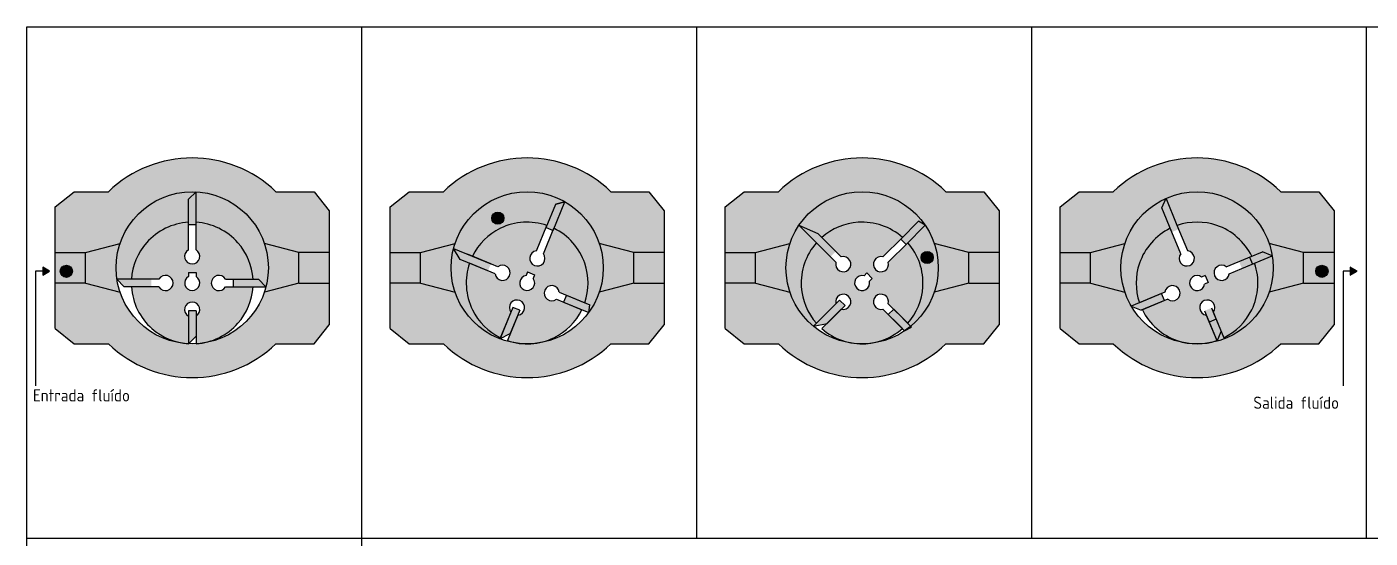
# Model space of a CAD drawing. Header units: millimetres. Extents: x -30196 to -29646, y -21694 to -21274.
# Drawn here: x -30141.2 to -29920.6, y -21358.2 to -21274.2 of the extents above; entities that cross this region are included whole.
import ezdxf

# ---------------------------------------------------------------- set-up
doc = ezdxf.new("R2010")
doc.units = ezdxf.units.MM
doc.layers.add('AM_8', color=1, linetype='Continuous', lineweight=25)
doc.styles.add('ACISOTS', font='isocp.shx', dxfattribs={"height": 1})

# ---------------------------------------------------------------- blocks, each defined once
blk = doc.blocks.new('rotor1')
at = {"lineweight": 30}
for p, q in [((-0.625, 5.457531754727825), (-0.625000000007276, 9.980449639166181)), ((0.625, 5.457531754735101), (0.624999999992724, 9.980449639166181)), ((-5.457531754727825, 0.624999999992724), (-9.980449639166181, 0.624999999992724)), ((-0.624999999996362, 1.69999999999709), (-0.624999999996362, 1.065899240846193)), ((-0.624999999996362, 1.69999999999709), (0.624999999992724, 1.700000000000728)), ((0.624999999992724, 1.69999999999709), (0.624999999996362, 1.065899240846193)), ((5.457531754727825, 0.625000000007276), (9.980449639173457, 0.625000000007276)), ((-5.457531754727825, -0.625000000007276), (-9.980449639166181, -0.625000000007276)), ((5.457531754735101, -0.624999999992724), (9.980449639173457, -0.624999999992724)), ((-0.625, -5.457531754735101), (-0.624999999992724, -9.980449639173457)), ((0.625, -5.457531754735101), (0.625000000007276, -9.980449639173457))]:
    blk.add_line(p, q, dxfattribs=at)
for centre, radius, start, end in [((7.275957614183426e-12, 7.275957614183426e-12), 9.999999999993896, 93.58332169847839, 138.5833216986476), ((7.275957614183426e-12, 2.91038304567337e-11), 9.9999999999736, 41.41667830135238, 86.41667830153465), ((0, 0), 10, 138.5833216986476, 176.4166783015346), ((0, 4.375), 1.25, 120.0000000002429, 60.00000000022231), ((0, 0), 10, 3.583321698478398, 41.41667830164657), ((-4.375, 0), 1.25, 210.0000000002429, 150.0000000002223), ((0, 0), 1.235623806678632, 120.3856270966324, 59.61437290336763), ((4.375, 0), 1.25, 30.00000000042346, 330.0000000000418), ((1.091393642127514e-11, 3.637978807091713e-12), 10.00000000001182, 183.5833216984784, 228.5833216986476), ((0, 0), 10, 318.5833216986476, 356.4166783015347), ((0, -4.375000000007276), 1.25, 300.0000000004235, 240.0000000002223), ((1.091393642127514e-11, -3.637978807091713e-12), 9.99999999999639, 273.5833216984784, 318.5833216986476), ((0, 0), 10, 228.5833216986476, 266.4166783015347)]:
    blk.add_arc(centre, radius, start, end, dxfattribs=at)
blk = doc.blocks.new('bloque1')
at = {"layer": 'AM_8', "lineweight": 30}
h = blk.add_hatch(color=8, dxfattribs=at)
edge = h.paths.add_edge_path()
edge.add_line((-19.37499999999272, 12.50000000000728), (-22.49999999999272, 10.00000000000728))
edge.add_line((-22.49999999999272, 10.00000000000728), (-22.49999999999272, 2.500000000003638))
edge.add_line((-22.49999999999272, 2.5), (-17.49999999998909, 2.5))
edge.add_line((-17.49999999999272, 2.5), (-11.84844345231613, 3.983012397333368))
edge.add_arc((0, 0), 12.49999999999948, 18.580757725859087, 161.4192422742529, ccw=False)
edge.add_line((11.84844345230522, 3.983012397358834), (17.50000000001819, 2.500000000029104))
edge.add_line((17.50000000001455, 2.500000000029104), (22.50000000001455, 2.500000000032742))
edge.add_line((22.50000000001455, 2.500000000029104), (22.5, 9.375))
edge.add_line((22.50000000000728, 9.375000000007276), (20.00000000000728, 12.50000000000728))
edge.add_line((20.00000000000728, 12.50000000000728), (13.75000000000728, 12.50000000000728))
edge.add_arc((7.275957614183426e-12, -1.804226649954217), 19.84120460187442, 46.13176236106919, 133.8682376389308)
edge.add_line((-13.74999999999272, 12.50000000000728), (-19.37499999999272, 12.50000000000728))
edge = h.paths.add_edge_path()
edge.add_arc((1.455191522836685e-11, -2.5), 10, 138.5833216985373, 176.4166783015801)
h = blk.add_hatch(color=8, dxfattribs=at)
edge = h.paths.add_edge_path()
edge.add_line((-19.37499999999272, -12.50000000000728), (-22.49999999999272, -10.00000000000728))
edge.add_line((-22.49999999999272, -10.00000000000728), (-22.49999999999272, -2.500000000003638))
edge.add_line((-22.49999999999272, -2.5), (-17.49999999998909, -2.5))
edge.add_line((-17.49999999999272, -2.5), (-11.84844345231613, -3.983012397333368))
edge.add_arc((0, 0), 12.49999999999948, 198.5807577257471, 341.4192422741409)
edge.add_line((11.84844345230522, -3.983012397358834), (17.50000000001819, -2.500000000029104))
edge.add_line((17.50000000001455, -2.500000000029104), (22.50000000001455, -2.500000000032742))
edge.add_line((22.50000000001455, -2.500000000029104), (22.5, -9.375))
edge.add_line((22.50000000000728, -9.375000000007276), (20.00000000000728, -12.50000000000728))
edge.add_line((20.00000000000728, -12.50000000000728), (13.75000000000728, -12.50000000000728))
edge.add_arc((7.275957614183426e-12, 1.804226649954217), 19.84120460187442, 226.1317623610692, 313.8682376389308, ccw=False)
edge.add_line((-13.74999999999272, -12.50000000000728), (-19.37499999999272, -12.50000000000728))
edge = h.paths.add_edge_path()
edge.add_arc((1.455191522836685e-11, 2.5), 10, 183.5833216984199, 221.4166783014627, ccw=False)
at = {"lineweight": 30}
for p, q in [((-22.49999999999272, 10.00000000000728), (-19.37499999999272, 12.50000000000728)), ((-19.37499999999272, 12.50000000000728), (-13.74999999999272, 12.50000000000728)), ((13.75000000000728, 12.50000000000728), (20.00000000000728, 12.50000000000728)), ((20.00000000000728, 12.50000000000728), (22.50000000000728, 9.375000000007276)), ((-22.49999999999272, -10), (-22.49999999999272, 10.00000000000728)), ((22.50000000000728, 9.375000000007276), (22.5, -9.374999999992724)), ((-22.49999999999272, 2.5), (-17.49999999999272, 2.5)), ((-17.49999999999272, 2.5), (-11.84844345231249, 3.983012397337006)), ((-17.49999999999272, -2.5), (-17.49999999999272, 2.5)), ((17.50000000001455, 2.500000000029104), (11.84844345233432, 3.983012397351558)), ((17.5000000000291, -2.499999999970896), (17.50000000001455, 2.500000000029104)), ((22.50000000001455, 2.500000000029104), (17.50000000001455, 2.500000000029104)), ((-17.49999999999272, -2.5), (-22.49999999999272, -2.5)), ((-17.49999999999272, -2.5), (-11.84844345231249, -3.983012397337006)), ((17.5000000000291, -2.499999999970896), (11.8484434523416, -3.983012397315179)), ((17.5000000000291, -2.499999999970896), (22.5000000000291, -2.499999999970896)), ((-22.5, -9.999999999992724), (-19.375, -12.49999999999272)), ((20, -12.49999999999272), (22.5, -9.374999999992724)), ((-19.375, -12.49999999999272), (-13.75000000000728, -12.49999999999272)), ((13.75000000001455, -12.49999999999272), (20, -12.49999999999272))]:
    blk.add_line(p, q, dxfattribs=at)
blk.add_circle((0, 0), 12.5, dxfattribs=at)
for centre, start, end in [((7.275957614183426e-12, -1.804226649954217), 46.13176236111256, 133.8682376388874), ((7.275957614183426e-12, 1.804226649954217), 226.1317623611126, 313.8682376388874)]:
    blk.add_arc(centre, 19.84120460187442, start, end, dxfattribs=at)

msp = doc.modelspace()

# ---------------------------------------------------------------- hatches: boundary and pattern name
at = {"layer": 'AM_8'}
h = msp.add_hatch(color=4, dxfattribs=at)
h.paths.add_polyline_path([(-29926.51543701331, -21316.27701017468), (-29926.51543701334, -21311.27701017468), (-29931.51543701332, -21311.27701017468), (-29931.51543701331, -21316.27701017468)])
edge = h.paths.add_edge_path(flags=16)
edge.add_arc((-29928.50836759837, -21314.35217826544), 1.000000000000163, -188.4110203777168, 11.459155902420719, ccw=False)
edge.add_arc((-29928.50836759837, -21314.35217826544), 1.000000000000069, 11.459155902420719, 171.5889796222832, ccw=False)
edge = h.paths.add_edge_path()
edge.add_line((-29976.16855270931, -21358.19450415868), (-29976.16855270931, -21274.19450415869))
h = msp.add_hatch(color=4, dxfattribs=at)
edge = h.paths.add_edge_path()
edge.add_arc((-30114.01543701337, -21316.2770101747), 10.00000000000048, 93.58332169843158, 176.4166783015073, ccw=False)
edge.add_line((-30114.64043701336, -21306.29656053553), (-30114.64043701338, -21302.52704680066))
edge.add_line((-30114.64043701338, -21302.52704680066), (-30113.39043701338, -21301.29264495255))
edge.add_arc((-30114.01543701337, -21313.7770101747), 12.50000000000056, 87.13401601743466, 188.6269265586455)
edge.add_line((-30126.37401197167, -21315.6520101747), (-30123.99588665254, -21315.6520101747))
for color, points in [(256, [(-30113.39043701337, -21306.68301947775), (-30113.39043701338, -21306.29656053554), (-30113.39043701338, -21301.29264495256), (-30114.64043701338, -21302.52704680066), (-30114.64043701338, -21306.68301947775)]), (256, [(-30054.76655101556, -21307.65249567991), (-30054.6186595811, -21307.29545417304), (-30052.80903638589, -21302.92663731239), (-30054.33097854233, -21303.33452329541), (-30055.92140043121, -21307.17414138946)]), (256, [(-29953.15903061581, -21307.90669400881), (-29954.409544864, -21304.88768555087), (-29954.81074149211, -21303.9191112101), (-29954.10375411474, -21302.35952231285), (-29952.00418120016, -21307.42833971835)]), (256, [(-30009.20397333273, -21311.97235733184), (-30011.51462237076, -21309.6617082938), (-30014.38276538013, -21306.79356528441), (-30011.25880631863, -21308.14975739295), (-30008.32008985624, -21311.08847385536)]), (256, [(-29996.78951939468, -21309.93497603249), (-29996.51625165599, -21309.6617082938), (-29993.64810864661, -21306.79356528441), (-29994.73468640877, -21306.11237609361), (-29997.67340287117, -21309.051092556)]), (4, [(-30091.51543701336, -21311.27701017468), (-30096.51543701335, -21311.27701017468), (-30096.51543701334, -21316.27701017468), (-30091.51543701334, -21316.27701017468)]), (4, [(-30076.51543701336, -21316.2770101747), (-30076.51543701336, -21311.2770101747), (-30081.51543701336, -21311.2770101747), (-30081.51543701336, -21316.2770101747)]), (256, [(-30065.45633884756, -21314.28559640625), (-30068.4753473055, -21313.03508215805), (-30070.00336567868, -21312.40215622432), (-30071.10327025039, -21310.59357058303), (-30064.9779845571, -21313.13074699061)]), (4, [(-30041.51543701335, -21311.27701017468), (-30041.51543701334, -21316.27701017468), (-30036.51543701336, -21316.27701017468), (-30036.51543701336, -21311.27701017468)]), (4, [(-30026.51543701336, -21311.27701017471), (-30026.51543701336, -21316.27701017471), (-30021.51543701336, -21316.27701017471), (-30021.51543701336, -21311.27701017471)]), (4, [(-29981.51543701336, -21311.27701017468), (-29986.51543701335, -21311.27701017468), (-29986.51543701334, -21316.27701017468), (-29981.51543701334, -21316.27701017468)]), (4, [(-29966.51543701333, -21311.27701017471), (-29971.51543701333, -21311.27701017471), (-29971.51543701333, -21316.27701017471), (-29966.51543701333, -21316.27701017471)]), (256, [(-29941.64672486048, -21313.90128478895), (-29941.28968335361, -21313.75339335446), (-29936.66666816409, -21311.8384777639), (-29938.2854610569, -21311.15601348441), (-29942.12507915094, -21312.7464353733)]), (256, [(-30120.72813544505, -21316.9020101747), (-30123.99588665254, -21316.9020101747), (-30125.18565938338, -21316.9020101747), (-30126.37401197167, -21315.6520101747), (-30120.72813544505, -21315.6520101747)]), (256, [(-30107.30273858168, -21316.9020101747), (-30104.03498737419, -21316.9020101747), (-30101.91236405649, -21316.9020101747), (-30103.14676590459, -21315.6520101747), (-30107.30273858168, -21315.6520101747)]), (256, [(-30053.05288946965, -21319.42327335879), (-30050.0338810117, -21320.67378760698), (-30048.91278940754, -21321.13815895409), (-30048.73491708514, -21319.85884583203), (-30052.57453517918, -21318.26842394315)]), (256, [(-29959.81385758786, -21320.07336730369), (-29958.19506469505, -21320.75583158318), (-29954.35544660101, -21319.16540969429), (-29954.83380089147, -21318.01056027865), (-29955.63160880023, -21318.34102313464), (-29959.81024006089, -21320.07186887497)]), (256, [(-30063.49083657742, -21325.44837679315), (-30061.7864783226, -21324.60009939143), (-30060.52651928969, -21321.55828920616), (-30060.19605643371, -21320.76048129739), (-30061.35090584936, -21320.28212700693), (-30061.68136870533, -21321.07993491571), (-30063.41221444565, -21325.25856617637)]), (256, [(-30012.00919912275, -21323.38688880759), (-30009.76065371205, -21322.90611034987), (-30006.82193724965, -21319.96739388747), (-30007.70582072614, -21319.08351041098), (-30008.31643646393, -21319.69412614878), (-30011.51462237076, -21322.89231205562)]), (256, [(-29999.71078417051, -21321.46554649405), (-29997.40013513246, -21323.77619553209), (-29997.03199212308, -21324.14433854148), (-29996.021674904, -21323.38688880759), (-29998.82690069402, -21320.58166301756)]), (256, [(-29947.79445977952, -21320.85791367812), (-29946.54394553131, -21323.87692213605), (-29945.73165275448, -21325.83797037451), (-29945.04918847499, -21324.2191774817), (-29946.63961036387, -21320.37955938766)]), (256, [(-30114.64043701337, -21326.26137539685), (-30113.39043701337, -21325.02697354875), (-30113.39043701337, -21320.87100087166), (-30114.64043701338, -21320.87100087166), (-30114.64043701337, -21321.73454192944), (-30114.64043701336, -21326.25745981388)])]:
    msp.add_hatch(color=color, dxfattribs=at).paths.add_polyline_path(points)
h = msp.add_hatch(color=4, dxfattribs=at)
edge = h.paths.add_edge_path()
edge.add_arc((-30114.01543701336, -21316.27701017469), 9.999999999984588, 3.5833216984133855, 86.41667830162692, ccw=False)
edge.add_line((-30104.0349873742, -21315.6520101747), (-30103.14676590459, -21315.6520101747))
edge.add_line((-30103.14676590459, -21315.6520101747), (-30101.91236405649, -21316.9020101747))
edge.add_arc((-30114.01543701338, -21313.7770101747), 12.49999999999049, 345.5224878140589, 447.1340160173997)
edge.add_line((-30113.39043701338, -21301.29264495255), (-30113.39043701338, -21306.29656053554))
h = msp.add_hatch(color=4, dxfattribs=at)
edge = h.paths.add_edge_path()
edge.add_arc((-30059.01543701337, -21316.2770101747), 10.00000000000125, 71.0833216984409, 153.9166783014807, ccw=False)
edge.add_line((-30055.77350899672, -21306.81709988259), (-30054.33097854233, -21303.33452329541))
edge.add_line((-30054.33097854233, -21303.33452329541), (-30052.80903638589, -21302.92663731239))
edge.add_arc((-30059.01543701336, -21313.7770101747), 12.4999999999985, 60.23049384992585, 165.2456618515571)
edge.add_line((-30071.10327025039, -21310.59357058303), (-30067.99699301503, -21311.88023274241))
edge = h.paths.add_edge_path(flags=16)
edge.add_arc((-30063.83524291103, -21305.62573729572), 1.000000000000886, -325.31233595712456, 11.459155902625014, ccw=False)
edge.add_arc((-30063.83524291103, -21305.62573729572), 1.000000000000442, 11.459155902625014, 34.68766404287538, ccw=False)
h = msp.add_hatch(color=4, dxfattribs=at)
edge = h.paths.add_edge_path()
edge.add_line((-30048.73491708514, -21319.85884583203), (-30048.91278940754, -21321.13815895409))
edge.add_arc((-30059.01543701337, -21313.7770101747), 12.50000000000263, 323.9215863979633, 420.2304938498887)
edge.add_line((-30052.80903638589, -21302.92663731239), (-30054.61865958108, -21307.29545417304))
edge.add_arc((-30059.01543701335, -21316.2770101747), 9.999999999989988, -18.916678301586217, 63.916678301565184, ccw=False)
edge.add_line((-30049.55552672125, -21319.51893819135), (-30048.73491708514, -21319.85884583203))
h = msp.add_hatch(color=4, dxfattribs=at)
edge = h.paths.add_edge_path()
edge.add_line((-29994.73468640877, -21306.11237609361), (-29993.64810864661, -21306.79356528441))
edge.add_arc((-30004.01543701337, -21313.77701017471), 12.49999999999999, 33.96425544936965, 146.0357445506303)
edge.add_line((-30014.38276538013, -21306.79356528441), (-30011.25880631863, -21308.14975739295))
edge.add_line((-30011.25880631863, -21308.14975739295), (-30010.63073889427, -21308.77782481732))
edge.add_arc((-30004.01543701337, -21316.2770101747), 9.999999999996225, 48.58332169841219, 131.4166783015427, ccw=False)
edge.add_line((-29997.40013513246, -21308.77782481732), (-29994.73468640877, -21306.11237609361))
h = msp.add_hatch(color=4, dxfattribs=at)
edge = h.paths.add_edge_path()
edge.add_arc((-29949.01543701336, -21316.27701017471), 10.00000000000288, 116.0833216984727, 198.9166783015129, ccw=False)
edge.add_line((-29953.41221444565, -21307.29545417305), (-29954.81074149211, -21303.9191112101))
edge.add_line((-29954.81074149211, -21303.9191112101), (-29954.10375411474, -21302.35952231285))
edge.add_arc((-29949.01543701334, -21313.77701017471), 12.49999999999771, 114.0206186417966, 210.2456618515116)
edge.add_line((-29959.81385758787, -21320.07336730368), (-29958.47534730548, -21319.51893819135))
h = msp.add_hatch(color=4, dxfattribs=at)
edge = h.paths.add_edge_path()
edge.add_line((-29938.2854610569, -21311.15601348441), (-29936.66666816409, -21311.8384777639))
edge.add_arc((-29949.01543701334, -21313.77701017471), 12.50000000000105, 8.921586398018947, 114.0206186418118)
edge.add_line((-29954.10375411474, -21302.35952231285), (-29952.25736503001, -21306.8170998826))
edge.add_arc((-29949.01543701336, -21316.27701017471), 9.999999999998357, 26.083321698416512, 108.91667830156581, ccw=False)
edge.add_line((-29940.0338810117, -21311.88023274243), (-29938.2854610569, -21311.15601348441))
h = msp.add_hatch(color=5, dxfattribs=at)
edge = h.paths.add_edge_path()
edge.add_arc((-30063.83524291103, -21305.62573729572), 1.000000000001609, 191.4591559028293, 521.5835951087323)
edge.add_arc((-30063.83524291103, -21305.62573729572), 1.000000000000068, 161.5835951087324, 191.4591559028293)
h = msp.add_hatch(color=39, dxfattribs=at)
edge = h.paths.add_edge_path()
edge.add_line((-30107.30273858168, -21316.9020101747), (-30108.55790525863, -21316.9020101747))
edge.add_arc((-30109.64043701337, -21316.27701017471), 1.249999999998485, 30.00000000057912, 330.00000000053757, ccw=False)
edge.add_line((-30108.55790525864, -21315.6520101747), (-30104.03498737419, -21315.6520101747))
edge.add_arc((-30114.01543701336, -21316.27701017469), 9.99999999999276, 3.583321698453686, 86.41667830156712)
edge.add_line((-30113.39043701336, -21306.29656053553), (-30113.39043701337, -21306.68301947775))
edge.add_line((-30113.39043701337, -21306.68301947775), (-30113.39043701337, -21310.81947841997))
edge.add_arc((-30114.01543701336, -21311.9020101747), 1.250000000000304, -239.99999999950433, 60.00000000039307, ccw=False)
edge.add_line((-30114.64043701337, -21310.81947841998), (-30114.64043701338, -21306.29656053554))
edge.add_arc((-30114.01543701337, -21316.2770101747), 9.999999999997073, 93.5833216985148, 176.4166783015281)
edge.add_line((-30123.99588665254, -21315.6520101747), (-30120.72813544505, -21315.6520101747))
edge.add_line((-30120.72813544505, -21315.6520101747), (-30119.4729687681, -21315.65201017471))
edge.add_arc((-30118.39043701337, -21316.27701017471), 1.249999999995822, -149.99999999993747, 150.000000000082, ccw=False)
edge.add_line((-30119.4729687681, -21316.90201017471), (-30120.72813544505, -21316.9020101747))
edge.add_line((-30120.72813544505, -21316.9020101747), (-30123.99588665253, -21316.90201017471))
edge.add_arc((-30114.01543701336, -21316.2770101747), 10.00000000000433, 183.5833216985122, 266.4166783014865)
edge.add_line((-30114.64043701337, -21326.25745981387), (-30114.64043701337, -21321.73454192944))
edge.add_arc((-30114.01543701337, -21320.65201017471), 1.250000000000792, -59.99999999964871, 240.00000000002092, ccw=False)
edge.add_line((-30113.39043701336, -21321.73454192944), (-30113.39043701337, -21325.02697354875))
edge.add_line((-30113.39043701337, -21325.02697354875), (-30113.39043701336, -21326.25745981387))
edge.add_arc((-30114.01543701336, -21316.27701017471), 9.999999999997073, 273.5833216985148, 356.4166783015477)
edge.add_line((-30104.0349873742, -21316.9020101747), (-30107.30273858168, -21316.9020101747))
edge = h.paths.add_edge_path(flags=16)
edge.add_line((-30114.64043701336, -21314.57701017471), (-30113.39043701338, -21314.5770101747))
edge.add_line((-30113.39043701338, -21314.5770101747), (-30113.39043701338, -21315.21111093385))
edge.add_arc((-30114.01543701337, -21316.2770101747), 1.235623806680314, -239.61437290337574, 59.61437290337568, ccw=False)
edge.add_line((-30114.64043701336, -21315.21111093385), (-30114.64043701336, -21314.57701017471))
h = msp.add_hatch(color=39, dxfattribs=at)
edge = h.paths.add_edge_path()
edge.add_line((-30053.05288946965, -21319.42327335879), (-30054.21251227236, -21318.94294186666))
edge.add_arc((-30054.97346405863, -21317.9512501913), 1.250000000002632, 7.500000000410125, 307.500000000392, ccw=False)
edge.add_line((-30053.73415798191, -21317.78809245102), (-30052.57453517918, -21318.26842394315))
edge.add_line((-30052.57453517918, -21318.26842394315), (-30049.55552672124, -21319.51893819134))
edge.add_arc((-30059.01543701335, -21316.2770101747), 9.999999999989114, 341.0833216984601, 423.916678301593)
edge.add_line((-30054.61865958108, -21307.29545417304), (-30054.76655101556, -21307.65249567991))
edge.add_line((-30054.76655101556, -21307.65249567991), (-30056.34950532141, -21311.4740854337))
edge.add_arc((-30057.34119699677, -21312.23503721997), 1.250000000000417, -262.49999999958993, 37.50000000025972, ccw=False)
edge.add_line((-30057.50435473705, -21310.99573114325), (-30055.92140043121, -21307.17414138946))
edge.add_line((-30055.92140043121, -21307.17414138946), (-30055.77350899673, -21306.81709988259))
edge.add_arc((-30059.01543701337, -21316.2770101747), 9.99999999999708, 71.0833216985198, 153.9166783015273)
edge.add_line((-30067.99699301503, -21311.88023274242), (-30064.9779845571, -21313.13074699061))
edge.add_line((-30064.9779845571, -21313.13074699061), (-30063.81836175437, -21313.61107848275))
edge.add_arc((-30063.05740996811, -21314.60277015811), 1.249999999995988, -172.49999999989882, 127.49999999999511, ccw=False)
edge.add_line((-30064.29671604482, -21314.76592789839), (-30065.45633884756, -21314.28559640625))
edge.add_line((-30065.45633884756, -21314.28559640625), (-30068.47534730548, -21313.03508215807))
edge.add_arc((-30059.01543701336, -21316.27701017471), 10.00000000000514, 161.0833216985136, 243.9166783014807)
edge.add_line((-30063.41221444565, -21325.25856617637), (-30061.68136870533, -21321.07993491571))
edge.add_arc((-30060.68967702996, -21320.31898312945), 1.249999999998874, -82.49999999975529, 217.4999999998936, ccw=False)
edge.add_line((-30060.52651928968, -21321.55828920616), (-30061.7864783226, -21324.60009939143))
edge.add_line((-30061.7864783226, -21324.60009939143), (-30062.25736503, -21325.73692046682))
edge.add_arc((-30059.01543701336, -21316.27701017471), 9.99999999999708, 251.0833216985198, 333.9166783015369)
edge.add_line((-30050.03388101171, -21320.67378760699), (-30053.05288946965, -21319.42327335879))
edge = h.paths.add_edge_path(flags=16)
edge.add_line((-30058.94229988616, -21314.46723782421), (-30057.78745047053, -21314.94559211466))
edge.add_line((-30057.78745047053, -21314.94559211466), (-30058.03011032551, -21315.53142482759))
edge.add_arc((-30059.01543701337, -21316.2770101747), 1.235623806679834, -262.1143729032881, 37.114372903369485, ccw=False)
edge.add_line((-30059.18495974114, -21315.05307053714), (-30058.94229988616, -21314.46723782421))
h = msp.add_hatch(color=4, dxfattribs=at)
edge = h.paths.add_edge_path()
edge.add_arc((-30004.01543701336, -21316.2770101747), 10.00000000000746, 138.5833216984987, 221.4166783014581, ccw=False)
edge.add_line((-30011.51462237076, -21309.6617082938), (-30014.38276538013, -21306.79356528441))
edge.add_arc((-30004.01543701337, -21313.77701017471), 12.49999999999999, 146.0357445506303, 230.2453819456368)
edge.add_line((-30012.00919912275, -21323.38688880759), (-30011.51462237076, -21322.89231205561))
h = msp.add_hatch(color=39, dxfattribs=at)
edge = h.paths.add_edge_path()
edge.add_line((-29999.71078417051, -21321.46554649405), (-30000.59832103929, -21320.57800962526))
edge.add_arc((-30000.92184484568, -21319.3706023424), 1.249999999999987, -14.999999999502904, 285.0000000005557, ccw=False)
edge.add_line((-29999.71443756282, -21319.69412614877), (-29996.51625165597, -21322.89231205561))
edge.add_arc((-30004.01543701335, -21316.27701017471), 9.999999999990768, 318.5833216984298, 401.4166783015702)
edge.add_line((-29996.51625165597, -21309.6617082938), (-29996.78951939468, -21309.93497603249))
edge.add_line((-29996.78951939468, -21309.93497603249), (-29999.71443756281, -21312.85989420064))
edge.add_arc((-30000.92184484567, -21313.18341800703), 1.250000000003501, -284.99999999962085, 15.000000000512614, ccw=False)
edge.add_line((-30000.5983210393, -21311.97601072416), (-29997.67340287117, -21309.051092556))
edge.add_line((-29997.67340287117, -21309.051092556), (-29997.40013513247, -21308.77782481732))
edge.add_arc((-30004.01543701337, -21316.27701017471), 9.999999999996868, 48.58332169851617, 131.4166783015289)
edge.add_line((-30010.63073889427, -21308.77782481732), (-30008.32008985624, -21311.08847385536))
edge.add_line((-30008.32008985624, -21311.08847385536), (-30007.43255298744, -21311.97601072416))
edge.add_arc((-30007.10902918106, -21313.18341800702), 1.249999999997162, -195.00000000007253, 105.00000000007239, ccw=False)
edge.add_line((-30008.31643646392, -21312.85989420064), (-30009.20397333273, -21311.97235733184))
edge.add_line((-30009.20397333273, -21311.97235733184), (-30011.51462237076, -21309.66170829381))
edge.add_arc((-30004.01543701336, -21316.27701017471), 10.00000000000233, 138.5833216985437, 221.4166783015013)
edge.add_line((-30011.51462237076, -21322.89231205561), (-30008.31643646392, -21319.69412614878))
edge.add_arc((-30007.10902918106, -21319.37060234241), 1.249999999998793, -104.99999999970709, 194.9999999997072, ccw=False)
edge.add_line((-30007.43255298743, -21320.57800962527), (-30009.76065371205, -21322.90611034987))
edge.add_line((-30009.76065371205, -21322.90611034987), (-30010.63073889427, -21323.77619553211))
edge.add_arc((-30004.01543701337, -21316.27701017472), 9.999999999994461, 228.5833216985318, 311.4166783015721)
edge.add_line((-29997.40013513246, -21323.7761955321), (-29999.71078417051, -21321.46554649405))
edge = h.paths.add_edge_path(flags=16)
edge.add_line((-30003.25529722359, -21314.63298690845), (-30002.37141374711, -21315.51687038493))
edge.add_line((-30002.37141374711, -21315.51687038493), (-30002.81979069387, -21315.96524733168))
edge.add_arc((-30004.01543701337, -21316.27701017471), 1.235623806679353, -284.61437290338495, 14.61437290338489, ccw=False)
edge.add_line((-30003.70367417034, -21315.08136385521), (-30003.25529722359, -21314.63298690845))
h = msp.add_hatch(color=4, dxfattribs=at)
edge = h.paths.add_edge_path()
edge.add_arc((-30004.01543701337, -21313.77701017471), 12.49999999999861, 309.754618054327, 393.9642554493834)
edge.add_line((-29993.64810864661, -21306.79356528441), (-29996.51625165597, -21309.6617082938))
edge.add_arc((-30004.01543701335, -21316.2770101747), 9.999999999988361, -41.4166783016135, 41.41667830155461, ccw=False)
edge.add_line((-29996.51625165598, -21322.89231205561), (-29996.021674904, -21323.3868888076))
edge = h.paths.add_edge_path(flags=16)
edge.add_arc((-29993.3313845041, -21312.09895832625), 1.000000000001609, -84.04408087926691, 191.4591559028293, ccw=False)
edge.add_arc((-29993.3313845041, -21312.09895832625), 1.000000000003249, 191.4591559028293, 275.9559191207331, ccw=False)
h = msp.add_hatch(color=39, dxfattribs=at)
edge = h.paths.add_edge_path()
edge.add_arc((-29947.34119699677, -21320.31898312945), 1.250000000001857, -37.49999999955833, 262.5000000006037, ccw=False)
edge.add_line((-29946.3495053214, -21321.0799349157), (-29945.86917382927, -21322.23955771843))
edge.add_line((-29945.86917382927, -21322.23955771843), (-29944.61865958108, -21325.25856617637))
edge.add_arc((-29949.01543701335, -21316.27701017472), 9.999999999989988, 296.0833216984348, 378.9166783015862)
edge.add_line((-29939.55552672125, -21313.03508215807), (-29943.73415798191, -21314.76592789839))
edge.add_arc((-29944.97346405863, -21314.60277015812), 1.250000000005938, 52.50000000041092, 352.5000000004601, ccw=False)
edge.add_line((-29944.21251227237, -21313.61107848275), (-29940.03388101171, -21311.88023274242))
edge.add_arc((-29949.01543701337, -21316.27701017471), 9.999999999998055, 26.08332169848185, 108.9166783015264)
edge.add_line((-29952.25736503001, -21306.8170998826), (-29950.52651928969, -21310.99573114326))
edge.add_arc((-29950.68967702997, -21312.23503721998), 1.250000000000149, -217.50000000012744, 82.49999999992059, ccw=False)
edge.add_line((-29951.68136870533, -21311.47408543372), (-29953.15903061581, -21307.90669400881))
edge.add_line((-29953.15903061581, -21307.90669400881), (-29953.41221444566, -21307.29545417306))
edge.add_arc((-29949.01543701336, -21316.27701017472), 10.00000000000285, 116.083321698538, 198.9166783015061)
edge.add_line((-29958.47534730548, -21319.51893819136), (-29954.29671604483, -21317.78809245104))
edge.add_arc((-29953.05740996811, -21317.95125019131), 1.250000000000149, -127.49999999965979, 172.4999999999206, ccw=False)
edge.add_line((-29953.81836175437, -21318.94294186668), (-29954.35544660101, -21319.16540969429))
edge.add_line((-29954.35544660101, -21319.16540969429), (-29957.99699301502, -21320.67378760701))
edge.add_arc((-29949.01543701337, -21316.27701017472), 9.999999999997986, 206.0833216985285, 288.9166783015461)
edge.add_line((-29945.77350899672, -21325.73692046683), (-29947.50435473704, -21321.55828920617))
edge = h.paths.add_edge_path(flags=16)
edge.add_line((-29947.68401895333, -21315.04902363188), (-29947.20566466287, -21316.2038730475))
edge.add_line((-29947.20566466287, -21316.2038730475), (-29947.79149737581, -21316.44653290248))
edge.add_arc((-29949.01543701337, -21316.27701017471), 1.23562380667775, 52.88562709652871, 352.11437290312097, ccw=False)
edge.add_line((-29948.26985166625, -21315.29168348686), (-29947.68401895333, -21315.04902363188))
h = msp.add_hatch(color=4, dxfattribs=at)
edge = h.paths.add_edge_path()
edge.add_arc((-30114.01543701337, -21313.7770101747), 12.49999999999948, 161.4192422742397, 198.5807577257603, ccw=False)
edge.add_line((-30125.86388046568, -21309.79399777737), (-30131.51543701336, -21311.2770101747))
edge.add_line((-30131.51543701336, -21311.2770101747), (-30131.51543701336, -21316.2770101747))
edge.add_line((-30131.51543701336, -21316.2770101747), (-30125.86388046568, -21317.76002257204))
h = msp.add_hatch(color=4, dxfattribs=at)
edge = h.paths.add_edge_path()
edge.add_arc((-30114.01543701337, -21313.77701017466), 12.50000000001206, -18.580757725865624, 18.580757725617673, ccw=False)
edge.add_line((-30102.16699356105, -21317.76002257203), (-30096.51543701334, -21316.27701017468))
edge.add_line((-30096.51543701334, -21316.27701017468), (-30096.51543701335, -21311.27701017468))
edge.add_line((-30096.51543701335, -21311.27701017468), (-30102.16699356103, -21309.79399777735))
h = msp.add_hatch(color=4, dxfattribs=at)
edge = h.paths.add_edge_path()
edge.add_line((-30076.51543701336, -21311.2770101747), (-30076.51543701336, -21316.2770101747))
edge.add_line((-30076.51543701336, -21316.2770101747), (-30070.86388046568, -21317.76002257204))
edge.add_arc((-30059.01543701337, -21313.7770101747), 12.49999999999948, 161.4192422742397, 198.5807577257603, ccw=False)
edge.add_line((-30070.86388046568, -21309.79399777737), (-30076.51543701336, -21311.2770101747))
h = msp.add_hatch(color=4, dxfattribs=at)
edge = h.paths.add_edge_path()
edge.add_line((-30047.16699356105, -21317.76002257203), (-30041.51543701334, -21316.27701017468))
edge.add_line((-30041.51543701334, -21316.27701017468), (-30041.51543701335, -21311.27701017468))
edge.add_line((-30041.51543701335, -21311.27701017468), (-30047.16699356103, -21309.79399777735))
edge.add_arc((-30059.01543701337, -21313.77701017466), 12.50000000001206, -18.580757725865624, 18.580757725617673, ccw=False)
h = msp.add_hatch(color=4, dxfattribs=at)
edge = h.paths.add_edge_path()
edge.add_line((-30021.51543701336, -21311.27701017471), (-30021.51543701336, -21316.27701017471))
edge.add_line((-30021.51543701336, -21316.27701017471), (-30015.86388046568, -21317.76002257205))
edge.add_arc((-30004.01543701337, -21313.77701017471), 12.49999999999948, 161.4192422742397, 198.5807577257603, ccw=False)
edge.add_line((-30015.86388046568, -21309.79399777737), (-30021.51543701336, -21311.27701017471))
h = msp.add_hatch(color=4, dxfattribs=at)
edge = h.paths.add_edge_path()
edge.add_line((-29986.51543701335, -21311.27701017468), (-29992.16699356103, -21309.79399777736))
edge.add_arc((-30004.01543701337, -21313.7770101747), 12.50000000002249, -18.58075772565462, 18.58075772576001, ccw=False)
edge.add_line((-29992.16699356103, -21317.76002257202), (-29986.51543701334, -21316.27701017468))
edge.add_line((-29986.51543701334, -21316.27701017468), (-29986.51543701335, -21311.27701017468))
h = msp.add_hatch(color=4, dxfattribs=at)
edge = h.paths.add_edge_path()
edge.add_line((-29966.51543701333, -21311.27701017471), (-29966.51543701333, -21316.27701017471))
edge.add_line((-29966.51543701333, -21316.27701017471), (-29960.86388046565, -21317.76002257205))
edge.add_arc((-29949.01543701334, -21313.77701017471), 12.49999999999948, 161.4192422742397, 198.5807577257603, ccw=False)
edge.add_line((-29960.86388046565, -21309.79399777737), (-29966.51543701333, -21311.27701017471))
h = msp.add_hatch(color=4, dxfattribs=at)
edge = h.paths.add_edge_path()
edge.add_line((-29931.51543701331, -21316.27701017468), (-29931.51543701332, -21311.27701017468))
edge.add_line((-29931.51543701332, -21311.27701017468), (-29937.166993561, -21309.79399777736))
edge.add_arc((-29949.01543701334, -21313.77701017467), 12.50000000001206, -18.580757725865624, 18.580757725617673, ccw=False)
edge.add_line((-29937.16699356102, -21317.76002257203), (-29931.51543701331, -21316.27701017468))
h = msp.add_hatch(color=4, dxfattribs=at)
h.paths.add_polyline_path([(-30136.51543701336, -21311.2770101747), (-30136.51543701336, -21316.2770101747), (-30131.51543701336, -21316.2770101747), (-30131.51543701336, -21311.2770101747)])
edge = h.paths.add_edge_path(flags=16)
edge.add_arc((-30134.68615666464, -21314.35217826545), 1.000000000000163, 2.7254650589027847, 191.4591559024207, ccw=False)
edge.add_arc((-30134.68615666464, -21314.35217826545), 1.000000000000248, -168.54084409757934, 2.7254650589027847, ccw=False)
h = msp.add_hatch(color=4, dxfattribs=at)
edge = h.paths.add_edge_path()
edge.add_arc((-30059.01543701336, -21316.2770101747), 10.00000000000786, 161.0833216984939, 243.9166783015456, ccw=False)
edge.add_line((-30068.47534730548, -21313.03508215806), (-30070.00336567868, -21312.40215622432))
edge.add_line((-30070.00336567868, -21312.40215622432), (-30071.10327025039, -21310.59357058303))
edge.add_arc((-30059.01543701337, -21313.77701017471), 12.50000000000013, 165.2456618515367, 249.0206186415922)
edge.add_line((-30063.49083657742, -21325.44837679315), (-30063.41221444565, -21325.25856617637))
h = msp.add_hatch(color=5, dxfattribs=at)
edge = h.paths.add_edge_path()
edge.add_arc((-29993.3313845041, -21312.09895832625), 1.000000000001609, 191.4591559028293, 521.5835951087323)
edge.add_arc((-29993.3313845041, -21312.09895832625), 1.000000000000068, 161.5835951087324, 191.4591559028293)
h = msp.add_hatch(color=4, dxfattribs=at)
edge = h.paths.add_edge_path()
edge.add_line((-29945.04918847499, -21324.2191774817), (-29945.73165275448, -21325.83797037451))
edge.add_arc((-29949.01543701334, -21313.77701017471), 12.49999999999799, 285.2304938497801, 368.9215863980355)
edge.add_line((-29936.66666816409, -21311.8384777639), (-29939.55552672125, -21313.03508215807))
edge.add_arc((-29949.01543701335, -21316.27701017472), 9.999999999990294, -63.91667830159298, 18.916678301559614, ccw=False)
edge.add_line((-29944.61865958108, -21325.25856617637), (-29945.04918847499, -21324.2191774817))
at = {"layer": 'AM_8', "lineweight": 30}
for points in [[(-30138.57288413145, -21314.98126570808), (-30137.44057978263, -21314.32752948748), (-30138.57288413144, -21313.67379326689), (-30138.57288413144, -21314.32752948748)], [(-29923.86404599197, -21314.98126570809), (-29922.73174164314, -21314.32752948749), (-29923.86404599196, -21313.67379326689), (-29923.86404599196, -21314.32752948749)]]:
    msp.add_hatch(color=0, dxfattribs=at).paths.add_polyline_path(points)
at = {"layer": 'AM_8'}
h = msp.add_hatch(color=5, dxfattribs=at)
edge = h.paths.add_edge_path()
edge.add_arc((-30134.68615666464, -21314.35217826544), 1.000000000001609, 191.4591559028293, 521.5835951087323)
edge.add_arc((-30134.68615666464, -21314.35217826544), 1.000000000000068, 161.5835951087324, 191.4591559028293)
h = msp.add_hatch(color=5, dxfattribs=at)
edge = h.paths.add_edge_path()
edge.add_arc((-29928.50836759837, -21314.35217826544), 1.000000000001609, 191.4591559028293, 521.5835951087323)
edge.add_arc((-29928.50836759837, -21314.35217826544), 1.000000000000068, 161.5835951087324, 191.4591559028293)

# ---------------------------------------------------------------- linework, layer by layer
for p, q in [((-30141.16855270931, -21274.19450415868), (-29701.16855270931, -21274.19450415869)), ((-30141.16855270931, -21358.19450415868), (-30141.1685527093, -21274.19450415868)), ((-30086.16855270931, -21358.19450415868), (-30086.16855270931, -21274.19450415868)), ((-30031.16855270931, -21358.19450415868), (-30031.16855270931, -21274.19450415869)), ((-29976.16855270931, -21358.19450415868), (-29976.16855270931, -21274.19450415869)), ((-29921.16855270931, -21358.19450415869), (-29921.1685527093, -21274.19450415869)), ((-30054.33097854233, -21303.33452329541), (-30052.80903638589, -21302.92663731239)), ((-30055.92140043121, -21307.17414138946), (-30054.33097854233, -21303.33452329541)), ((-30071.10327025039, -21310.59357058303), (-30064.9779845571, -21313.13074699061)), ((-30141.16855270931, -21358.19450415868), (-29701.16855270931, -21358.19450415869)), ((-30141.16855270931, -21442.19450415868), (-30141.1685527093, -21358.19450415868)), ((-30086.16855270931, -21442.19450415868), (-30086.16855270931, -21358.19450415868))]:
    msp.add_line(p, q)
at = {"color": 20, "lineweight": 30}
for p, q in [((-30113.39043701338, -21301.29264495256), (-30114.64043701338, -21302.52704680066)), ((-30114.64043701338, -21306.68301947775), (-30114.64043701338, -21302.52704680066)), ((-30113.39043701337, -21306.68301947775), (-30113.39043701338, -21301.29264495256)), ((-30054.76655101556, -21307.65249567991), (-30052.80903638589, -21302.92663731239)), ((-30052.80903638589, -21302.92663731239), (-30054.33097854233, -21303.33452329541)), ((-29954.81074149211, -21303.9191112101), (-29954.10375411474, -21302.35952231285)), ((-29952.25736503002, -21306.8170998826), (-29954.10375411477, -21302.35952231284)), ((-30055.92140043121, -21307.17414138946), (-30054.33097854233, -21303.33452329541)), ((-29953.15903061581, -21307.90669400881), (-29954.81074149211, -21303.9191112101)), ((-30114.64043701338, -21306.68301947775), (-30113.39043701337, -21306.68301947775)), ((-30055.92140043121, -21307.17414138946), (-30054.76655101556, -21307.65249567991)), ((-30009.20397333273, -21311.97235733184), (-30014.38276538013, -21306.79356528441)), ((-30014.38276538013, -21306.79356528441), (-30011.25880631863, -21308.14975739295)), ((-29997.67340287117, -21309.051092556), (-29994.73468640877, -21306.11237609361)), ((-29996.78951939468, -21309.93497603249), (-29993.64810864661, -21306.79356528441)), ((-29993.64810864661, -21306.79356528441), (-29994.73468640877, -21306.11237609361)), ((-30008.32008985624, -21311.08847385536), (-30011.25880631863, -21308.14975739295)), ((-29997.67340287117, -21309.051092556), (-29996.78951939468, -21309.93497603249)), ((-30070.00336567868, -21312.40215622432), (-30071.10327025039, -21310.59357058303)), ((-30064.9779845571, -21313.13074699061), (-30068.81760265114, -21311.54032510172)), ((-29941.64672486048, -21313.90128478895), (-29936.66666816409, -21311.8384777639)), ((-29940.39092251858, -21312.02812417689), (-29938.2854610569, -21311.15601348441)), ((-29940.39092251858, -21312.02812417689), (-29939.91256822812, -21313.18297359254)), ((-29936.66666816409, -21311.8384777639), (-29938.2854610569, -21311.15601348441)), ((-30065.45633884756, -21314.28559640625), (-30070.00336567868, -21312.40215622432)), ((-30125.18565938338, -21316.9020101747), (-30126.37401197167, -21315.6520101747)), ((-30120.72813544505, -21315.6520101747), (-30126.37401197167, -21315.6520101747)), ((-30107.30273858168, -21315.6520101747), (-30103.14676590459, -21315.6520101747)), ((-30107.30273858168, -21315.6520101747), (-30107.30273858168, -21316.9020101747)), ((-30101.91236405649, -21316.9020101747), (-30103.14676590459, -21315.6520101747)), ((-30120.72813544505, -21316.9020101747), (-30125.18565938338, -21316.9020101747)), ((-30107.30273858168, -21316.9020101747), (-30101.91236405649, -21316.9020101747)), ((-30052.57453517918, -21318.26842394315), (-30053.05288946965, -21319.42327335879)), ((-30052.57453517918, -21318.26842394315), (-30048.73491708514, -21319.85884583203)), ((-29954.83380089147, -21318.01056027865), (-29959.81385758786, -21320.07336730369)), ((-29954.35544660101, -21319.16540969429), (-29954.83380089147, -21318.01056027865)), ((-30061.35090584936, -21320.28212700693), (-30063.49083657742, -21325.44837679315)), ((-30060.19605643371, -21320.76048129739), (-30061.7864783226, -21324.60009939143)), ((-30060.19605643371, -21320.76048129739), (-30061.35090584936, -21320.28212700693)), ((-30053.05288946965, -21319.42327335879), (-30048.91278940754, -21321.13815895409)), ((-30048.91278940754, -21321.13815895409), (-30048.73491708514, -21319.85884583203)), ((-30007.70582072614, -21319.08351041098), (-30012.00919912275, -21323.38688880759)), ((-30006.82193724965, -21319.96739388747), (-30009.76065371205, -21322.90611034987)), ((-30006.82193724965, -21319.96739388747), (-30007.70582072614, -21319.08351041098)), ((-29998.82690069402, -21320.58166301756), (-29999.71078417051, -21321.46554649405)), ((-29998.82690069402, -21320.58166301756), (-29995.88818423163, -21323.52037947997)), ((-29959.81385758786, -21320.07336730369), (-29958.19506469505, -21320.75583158318)), ((-29954.35544660101, -21319.16540969429), (-29958.19506469505, -21320.75583158318)), ((-29947.79445977952, -21320.85791367812), (-29945.73165275448, -21325.83797037451)), ((-29946.63961036387, -21320.37955938766), (-29945.04918847499, -21324.2191774817)), ((-30114.64043701338, -21320.87100087166), (-30114.64043701337, -21326.26137539685)), ((-30113.39043701337, -21320.87100087166), (-30114.64043701338, -21320.87100087166)), ((-30113.39043701337, -21320.87100087166), (-30113.39043701337, -21325.02697354875)), ((-30012.00919912275, -21323.38688880759), (-30009.76065371205, -21322.90611034987)), ((-29999.71078417051, -21321.46554649405), (-29997.03199212308, -21324.14433854148)), ((-29945.86917382927, -21322.23955771843), (-29947.02402324492, -21322.71791200889)), ((-30114.64043701337, -21326.26137539685), (-30113.39043701337, -21325.02697354875)), ((-30063.49083657742, -21325.44837679315), (-30061.7864783226, -21324.60009939143)), ((-29997.03199212308, -21324.14433854148), (-29995.88818423163, -21323.52037947997)), ((-29945.73165275448, -21325.83797037451), (-29945.04918847499, -21324.2191774817))]:
    msp.add_line(p, q, dxfattribs=at)
at = {"lineweight": 30}
for p, q in [((-30138.57288413145, -21314.32752948748), (-30139.73163224608, -21314.32752948748)), ((-30139.73163224608, -21314.32752948748), (-30139.73163224608, -21333.19661165121)), ((-29923.86404599197, -21314.32752948749), (-29925.0227941066, -21314.32752948749)), ((-29925.0227941066, -21314.32752948749), (-29925.0227941066, -21333.19661165122))]:
    msp.add_line(p, q, dxfattribs=at)
for points in [[(-30137.44057978263, -21314.32752948748), (-30138.57288413144, -21313.67379326689), (-30138.57288413145, -21314.98126570808)], [(-29922.73174164314, -21314.32752948749), (-29923.86404599196, -21313.67379326689), (-29923.86404599197, -21314.98126570809)]]:
    msp.add_lwpolyline(points, close=True, dxfattribs=at)
for centre in [(-30063.83524291103, -21305.62573729572), (-29993.3313845041, -21312.09895832625), (-30134.68615666464, -21314.35217826544), (-29928.50836759837, -21314.35217826544)]:
    msp.add_circle(centre, 1)

# ---------------------------------------------------------------- block references
for name, p in [('bloque1', (-30114.01543701337, -21313.7770101747)), ('bloque1', (-30059.01543701337, -21313.7770101747)), ('bloque1', (-30004.01543701337, -21313.77701017471)), ('bloque1', (-29949.01543701334, -21313.77701017471)), ('rotor1', (-30114.01543701337, -21316.2770101747))]:
    msp.add_blockref(name, p)
for p, rotation in [((-30004.01543701337, -21316.27701017471), 315), ((-30059.01543701337, -21316.2770101747), 337.4999999999999), ((-29949.01543701337, -21316.27701017471), 292.5000000000001)]:
    msp.add_blockref('rotor1', p, dxfattribs=dict(rotation=rotation))

# ---------------------------------------------------------------- texts
at = {"style": 'ACISOTS'}
for s, p in [('Entrada fluído', (-30140.17826549396, -21335.73900905916)), ('Salida fluído', (-29939.7648483804, -21336.9444545622))]:
    msp.add_text(s, height=2, dxfattribs=at).set_placement(p)

doc.saveas('drawing.dxf')
